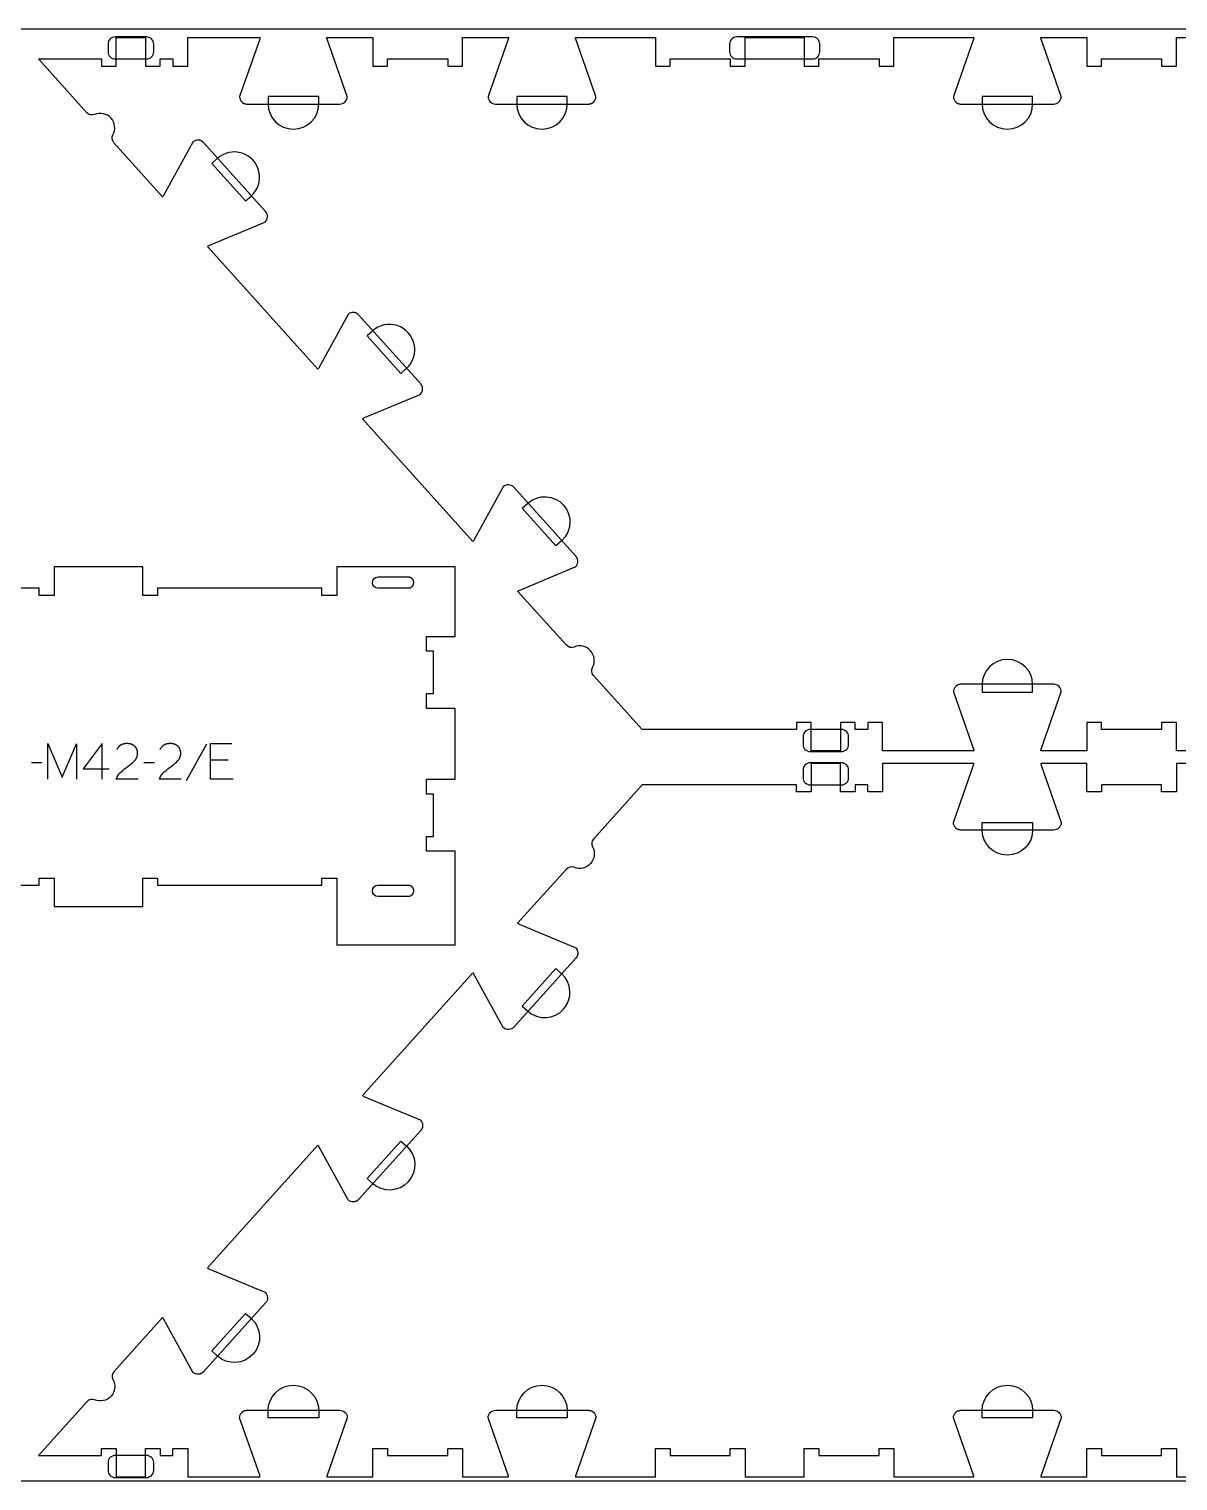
# Model space of a CAD drawing. Extents: x -17068 to -13885, y -27186 to -19593.
# Drawn here: x -15816 to -14850, y -22837 to -21617 of the extents above; entities that cross this region are included whole.
import ezdxf

# ---------------------------------------------------------------- set-up
doc = ezdxf.new("R2010")
doc.units = 0
for name, color, linetype in [('0_SHEET_SPRUCEPLY_2440X122', 1, 'CONTINUOUS'), ('1_ANYTOOL_1MMDEEP_LABELS_S', 2, 'CONTINUOUS'), ('3_ANYTOOL_CUTTHROUGH_INSID', 4, 'CONTINUOUS'), ('4_ANYTOOL_CUTTHROUGH_OUTSI', 5, 'CONTINUOUS'), ('5_ANYTOOL_HALF_MILL_9MM_IN', 3, 'CONTINUOUS')]:
    doc.layers.add(name, color=color, linetype=linetype)

msp = doc.modelspace()

# ---------------------------------------------------------------- linework, layer by layer
at = {"layer": '0_SHEET_SPRUCEPLY_2440X122'}
msp.add_lwpolyline([(-16696.5, -21616.7), (-16696.5, -22836.7), (-14256.5, -22836.7), (-14256.5, -21616.7)], close=True, dxfattribs=at)
at = {"layer": '1_ANYTOOL_1MMDEEP_LABELS_S'}
for points in [[(-15800.1, -22247.1), (-15800.1, -22217.1), (-15788.1, -22245.4), (-15776.1, -22217.2), (-15776.1, -22247.1)], [(-15754.5, -22247.1), (-15754.5, -22217), (-15770.5, -22238.4)], [(-15724.3, -22247), (-15742.6, -22247), (-15742.5, -22246.5), (-15742.4, -22246.3), (-15742.3, -22246.1), (-15742.2, -22245.9), (-15742.1, -22245.6), (-15742, -22245.4), (-15741.9, -22245.2), (-15741.8, -22245), (-15741.7, -22244.8), (-15741.6, -22244.6), (-15741.5, -22244.4), (-15741.4, -22244.2), (-15741.3, -22244), (-15741.2, -22243.8), (-15741, -22243.6), (-15740.9, -22243.4), (-15740.8, -22243.2), (-15740.6, -22243), (-15740.5, -22242.9), (-15740.4, -22242.7), (-15740.2, -22242.5), (-15740.1, -22242.3), (-15739.9, -22242.1), (-15739.8, -22242), (-15739.6, -22241.8), (-15739.4, -22241.6), (-15739.3, -22241.5), (-15739.1, -22241.3), (-15738.9, -22241.2), (-15738.6, -22240.8), (-15737.1, -22239.6), (-15735.6, -22238.4), (-15734.1, -22237.3), (-15732.6, -22236.1), (-15731.8, -22235.6), (-15731.1, -22235), (-15730.4, -22234.4), (-15729.7, -22233.9), (-15729, -22233.3), (-15728.4, -22232.7), (-15727.7, -22232), (-15727.1, -22231.4), (-15727, -22231.3), (-15726.9, -22231.1), (-15726.7, -22231), (-15726.6, -22230.8), (-15726.5, -22230.6), (-15726.3, -22230.5), (-15726.2, -22230.3), (-15726.1, -22230.1), (-15726, -22229.9), (-15725.9, -22229.8), (-15725.8, -22229.6), (-15725.7, -22229.4), (-15725.6, -22229.2), (-15725.5, -22229), (-15725.5, -22228.8), (-15725.4, -22228.7), (-15725.3, -22228.5), (-15725.2, -22228.3), (-15725.2, -22228.1), (-15725.1, -22227.9), (-15725.1, -22227.7), (-15725, -22227.5), (-15725, -22227.3), (-15724.9, -22227.1), (-15724.9, -22226.8), (-15724.9, -22226.6), (-15724.8, -22226.4), (-15724.8, -22226.2), (-15724.8, -22226), (-15724.8, -22225.8), (-15724.8, -22225.5), (-15724.8, -22225.3), (-15724.8, -22225.1), (-15724.8, -22224.8), (-15724.8, -22224.6), (-15724.8, -22224.3), (-15724.8, -22224.1), (-15724.9, -22223.9), (-15724.9, -22223.6), (-15724.9, -22223.4), (-15725, -22223.2), (-15725, -22223), (-15725.1, -22222.8), (-15725.1, -22222.6), (-15725.2, -22222.3), (-15725.3, -22222.1), (-15725.3, -22221.9), (-15725.4, -22221.8), (-15725.5, -22221.6), (-15725.6, -22221.4), (-15725.7, -22221.2), (-15725.8, -22221), (-15725.9, -22220.8), (-15726, -22220.7), (-15726.1, -22220.5), (-15726.2, -22220.3), (-15726.3, -22220.2), (-15726.5, -22220), (-15726.6, -22219.9), (-15726.7, -22219.7), (-15726.9, -22219.6), (-15727, -22219.4), (-15727.2, -22219.3), (-15727.3, -22219.2), (-15727.5, -22219), (-15727.6, -22218.9), (-15727.8, -22218.8), (-15728, -22218.7), (-15728.1, -22218.6), (-15728.3, -22218.5), (-15728.5, -22218.4), (-15728.7, -22218.3), (-15728.8, -22218.2), (-15729, -22218.1), (-15729.2, -22218), (-15729.4, -22217.9), (-15729.6, -22217.8), (-15729.8, -22217.7), (-15730, -22217.7), (-15730.2, -22217.6), (-15730.4, -22217.5), (-15730.6, -22217.5), (-15730.8, -22217.4), (-15731, -22217.4), (-15731.2, -22217.3), (-15731.4, -22217.3), (-15731.6, -22217.2), (-15731.9, -22217.2), (-15732.1, -22217.2), (-15732.3, -22217.1), (-15732.5, -22217.1), (-15732.8, -22217.1), (-15733, -22217.1), (-15733.2, -22217.1), (-15733.7, -22217.1), (-15734.1, -22217.1), (-15734.4, -22217.1), (-15734.8, -22217.1), (-15735.1, -22217.2), (-15735.5, -22217.2), (-15735.8, -22217.3), (-15736.1, -22217.3), (-15736.4, -22217.4), (-15736.8, -22217.5), (-15736.9, -22217.5), (-15737.1, -22217.6), (-15737.2, -22217.6), (-15737.4, -22217.7), (-15737.5, -22217.7), (-15737.7, -22217.8), (-15737.8, -22217.9), (-15738, -22217.9), (-15738.1, -22218), (-15738.2, -22218), (-15738.4, -22218.1), (-15738.5, -22218.2), (-15738.6, -22218.3), (-15738.8, -22218.3), (-15738.9, -22218.4), (-15739, -22218.5), (-15739.2, -22218.6), (-15739.3, -22218.7), (-15739.4, -22218.8), (-15739.5, -22218.9), (-15739.7, -22219), (-15739.8, -22219.1), (-15739.9, -22219.2), (-15740, -22219.3), (-15740.1, -22219.4), (-15740.3, -22219.5), (-15740.4, -22219.6), (-15740.5, -22219.7), (-15740.6, -22219.8), (-15740.7, -22219.9), (-15740.8, -22220.1), (-15740.9, -22220.2), (-15741.1, -22220.4), (-15741.3, -22220.7), (-15741.5, -22221), (-15741.7, -22221.3), (-15741.9, -22221.6), (-15742, -22221.9), (-15742.2, -22222.2)], [(-15688, -22247), (-15706.3, -22247), (-15706.2, -22246.5), (-15706.1, -22246.3), (-15706, -22246.1), (-15705.9, -22245.9), (-15705.8, -22245.6), (-15705.7, -22245.4), (-15705.6, -22245.2), (-15705.5, -22245), (-15705.4, -22244.8), (-15705.3, -22244.6), (-15705.2, -22244.4), (-15705.1, -22244.2), (-15705, -22244), (-15704.9, -22243.8), (-15704.7, -22243.6), (-15704.6, -22243.4), (-15704.5, -22243.2), (-15704.3, -22243), (-15704.2, -22242.9), (-15704.1, -22242.7), (-15703.9, -22242.5), (-15703.8, -22242.3), (-15703.6, -22242.1), (-15703.5, -22242), (-15703.3, -22241.8), (-15703.1, -22241.6), (-15703, -22241.5), (-15702.8, -22241.3), (-15702.6, -22241.2), (-15702.3, -22240.8), (-15700.8, -22239.6), (-15699.3, -22238.4), (-15697.8, -22237.3), (-15696.3, -22236.1), (-15695.5, -22235.6), (-15694.8, -22235), (-15694.1, -22234.4), (-15693.4, -22233.9), (-15692.7, -22233.3), (-15692.1, -22232.7), (-15691.4, -22232), (-15690.8, -22231.4), (-15690.7, -22231.3), (-15690.6, -22231.1), (-15690.4, -22231), (-15690.3, -22230.8), (-15690.2, -22230.6), (-15690, -22230.5), (-15689.9, -22230.3), (-15689.8, -22230.1), (-15689.7, -22229.9), (-15689.6, -22229.8), (-15689.5, -22229.6), (-15689.4, -22229.4), (-15689.3, -22229.2), (-15689.2, -22229), (-15689.2, -22228.8), (-15689.1, -22228.7), (-15689, -22228.5), (-15688.9, -22228.3), (-15688.9, -22228.1), (-15688.8, -22227.9), (-15688.8, -22227.7), (-15688.7, -22227.5), (-15688.7, -22227.3), (-15688.6, -22227.1), (-15688.6, -22226.8), (-15688.6, -22226.6), (-15688.5, -22226.4), (-15688.5, -22226.2), (-15688.5, -22226), (-15688.5, -22225.8), (-15688.5, -22225.5), (-15688.5, -22225.3), (-15688.5, -22225.1), (-15688.5, -22224.8), (-15688.5, -22224.6), (-15688.5, -22224.3), (-15688.5, -22224.1), (-15688.6, -22223.9), (-15688.6, -22223.6), (-15688.6, -22223.4), (-15688.7, -22223.2), (-15688.7, -22223), (-15688.8, -22222.8), (-15688.8, -22222.6), (-15688.9, -22222.3), (-15689, -22222.1), (-15689, -22221.9), (-15689.1, -22221.8), (-15689.2, -22221.6), (-15689.3, -22221.4), (-15689.4, -22221.2), (-15689.5, -22221), (-15689.6, -22220.8), (-15689.7, -22220.7), (-15689.8, -22220.5), (-15689.9, -22220.3), (-15690, -22220.2), (-15690.2, -22220), (-15690.3, -22219.9), (-15690.4, -22219.7), (-15690.6, -22219.6), (-15690.7, -22219.4), (-15690.9, -22219.3), (-15691, -22219.2), (-15691.2, -22219), (-15691.3, -22218.9), (-15691.5, -22218.8), (-15691.7, -22218.7), (-15691.8, -22218.6), (-15692, -22218.5), (-15692.2, -22218.4), (-15692.4, -22218.3), (-15692.5, -22218.2), (-15692.7, -22218.1), (-15692.9, -22218), (-15693.1, -22217.9), (-15693.3, -22217.8), (-15693.5, -22217.7), (-15693.7, -22217.7), (-15693.9, -22217.6), (-15694.1, -22217.5), (-15694.3, -22217.5), (-15694.5, -22217.4), (-15694.7, -22217.4), (-15694.9, -22217.3), (-15695.1, -22217.3), (-15695.3, -22217.2), (-15695.6, -22217.2), (-15695.8, -22217.2), (-15696, -22217.1), (-15696.2, -22217.1), (-15696.5, -22217.1), (-15696.7, -22217.1), (-15696.9, -22217.1), (-15697.4, -22217.1), (-15697.8, -22217.1), (-15698.1, -22217.1), (-15698.5, -22217.1), (-15698.8, -22217.2), (-15699.2, -22217.2), (-15699.5, -22217.3), (-15699.8, -22217.3), (-15700.1, -22217.4), (-15700.5, -22217.5), (-15700.6, -22217.5), (-15700.8, -22217.6), (-15700.9, -22217.6), (-15701.1, -22217.7), (-15701.2, -22217.7), (-15701.4, -22217.8), (-15701.5, -22217.9), (-15701.7, -22217.9), (-15701.8, -22218), (-15701.9, -22218), (-15702.1, -22218.1), (-15702.2, -22218.2), (-15702.3, -22218.3), (-15702.5, -22218.3), (-15702.6, -22218.4), (-15702.7, -22218.5), (-15702.9, -22218.6), (-15703, -22218.7), (-15703.1, -22218.8), (-15703.2, -22218.9), (-15703.4, -22219), (-15703.5, -22219.1), (-15703.6, -22219.2), (-15703.7, -22219.3), (-15703.8, -22219.4), (-15704, -22219.5), (-15704.1, -22219.6), (-15704.2, -22219.7), (-15704.3, -22219.8), (-15704.4, -22219.9), (-15704.5, -22220.1), (-15704.6, -22220.2), (-15704.8, -22220.4), (-15705, -22220.7), (-15705.2, -22221), (-15705.4, -22221.3), (-15705.6, -22221.6), (-15705.7, -22221.9), (-15705.9, -22222.2)], [(-15666.8, -22217.5), (-15684, -22248.3)], [(-15644.4, -22247.1), (-15663.4, -22247.1), (-15663.4, -22217.1), (-15645.5, -22217.1)], [(-15805.2, -22233.2), (-15814, -22233.3)], [(-15770.5, -22238.4), (-15748.7, -22238.4)], [(-15710.6, -22233.2), (-15719.4, -22233.3)], [(-15648.7, -22231), (-15663.4, -22231)]]:
    msp.add_lwpolyline(points, dxfattribs=at)
at = {"layer": '3_ANYTOOL_CUTTHROUGH_INSID', "color": 4}
for points in [[(-15522.6, -22077.1), (-15496.9, -22077.1), (-15496.8, -22077.1), (-15496.7, -22077.1), (-15496.6, -22077.1), (-15496.5, -22077.1), (-15496.4, -22077.1), (-15496.3, -22077.1), (-15496.2, -22077.2), (-15496.1, -22077.2), (-15496, -22077.2), (-15495.9, -22077.2), (-15495.8, -22077.3), (-15495.7, -22077.3), (-15495.6, -22077.3), (-15495.5, -22077.4), (-15495.4, -22077.4), (-15495.3, -22077.4), (-15495.3, -22077.5), (-15495.2, -22077.5), (-15495.1, -22077.6), (-15495, -22077.7), (-15494.9, -22077.7), (-15494.8, -22077.8), (-15494.7, -22077.8), (-15494.6, -22077.9), (-15494.5, -22078), (-15494.5, -22078), (-15494.4, -22078.1), (-15494.3, -22078.2), (-15494.2, -22078.3), (-15494.1, -22078.4), (-15494.1, -22078.4), (-15494, -22078.5), (-15493.9, -22078.6), (-15493.9, -22078.7), (-15493.8, -22078.8), (-15493.7, -22078.9), (-15493.7, -22079), (-15493.6, -22079.1), (-15493.6, -22079.2), (-15493.5, -22079.3), (-15493.4, -22079.4), (-15493.4, -22079.5), (-15493.4, -22079.6), (-15493.3, -22079.7), (-15493.3, -22079.8), (-15493.2, -22079.9), (-15493.2, -22080), (-15493.1, -22080.1), (-15493.1, -22080.2), (-15493.1, -22080.3), (-15493.1, -22080.4), (-15493, -22080.6), (-15493, -22080.7), (-15493, -22080.8), (-15493, -22080.9), (-15493, -22081), (-15492.9, -22081.1), (-15492.9, -22081.2), (-15492.9, -22081.3), (-15492.9, -22081.4), (-15492.9, -22081.5), (-15492.9, -22081.6), (-15492.9, -22081.7), (-15492.9, -22081.8), (-15492.9, -22081.9), (-15492.9, -22082.1), (-15492.9, -22082.2), (-15492.9, -22082.3), (-15492.9, -22082.4), (-15492.9, -22082.5), (-15492.9, -22082.6), (-15493, -22082.7), (-15493, -22082.8), (-15493, -22082.9), (-15493, -22083), (-15493, -22083.1), (-15493.1, -22083.2), (-15493.1, -22083.3), (-15493.1, -22083.5), (-15493.1, -22083.6), (-15493.2, -22083.7), (-15493.2, -22083.8), (-15493.3, -22083.9), (-15493.3, -22084), (-15493.4, -22084.1), (-15493.4, -22084.2), (-15493.4, -22084.3), (-15493.5, -22084.4), (-15493.6, -22084.5), (-15493.6, -22084.6), (-15493.7, -22084.7), (-15493.7, -22084.8), (-15493.8, -22084.9), (-15493.9, -22085), (-15493.9, -22085.1), (-15494, -22085.2), (-15494.1, -22085.2), (-15494.1, -22085.3), (-15494.2, -22085.4), (-15494.3, -22085.5), (-15494.4, -22085.6), (-15494.5, -22085.6), (-15494.5, -22085.7), (-15494.6, -22085.8), (-15494.7, -22085.8), (-15494.8, -22085.9), (-15494.9, -22086), (-15495, -22086), (-15495.1, -22086.1), (-15495.2, -22086.1), (-15495.3, -22086.2), (-15495.3, -22086.2), (-15495.4, -22086.3), (-15495.5, -22086.3), (-15495.6, -22086.4), (-15495.7, -22086.4), (-15495.8, -22086.4), (-15495.9, -22086.5), (-15496, -22086.5), (-15496.1, -22086.5), (-15496.2, -22086.5), (-15496.3, -22086.5), (-15496.4, -22086.6), (-15496.5, -22086.6), (-15496.6, -22086.6), (-15496.7, -22086.6), (-15496.8, -22086.6), (-15496.9, -22086.6), (-15522.6, -22086.6, -1)], [(-15522.6, -22345.6, -1), (-15522.6, -22336.1), (-15496.9, -22336.1), (-15496.8, -22336.1), (-15496.7, -22336.1), (-15496.6, -22336.1), (-15496.5, -22336.1), (-15496.4, -22336.1), (-15496.3, -22336.1), (-15496.2, -22336.2), (-15496.1, -22336.2), (-15496, -22336.2), (-15495.9, -22336.2), (-15495.8, -22336.3), (-15495.7, -22336.3), (-15495.6, -22336.3), (-15495.5, -22336.4), (-15495.4, -22336.4), (-15495.3, -22336.4), (-15495.3, -22336.5), (-15495.2, -22336.5), (-15495.1, -22336.6), (-15495, -22336.7), (-15494.9, -22336.7), (-15494.8, -22336.8), (-15494.7, -22336.8), (-15494.6, -22336.9), (-15494.5, -22337), (-15494.5, -22337), (-15494.4, -22337.1), (-15494.3, -22337.2), (-15494.2, -22337.3), (-15494.1, -22337.4), (-15494.1, -22337.4), (-15494, -22337.5), (-15493.9, -22337.6), (-15493.9, -22337.7), (-15493.8, -22337.8), (-15493.7, -22337.9), (-15493.7, -22338), (-15493.6, -22338.1), (-15493.6, -22338.2), (-15493.5, -22338.3), (-15493.4, -22338.4), (-15493.4, -22338.5), (-15493.4, -22338.6), (-15493.3, -22338.7), (-15493.3, -22338.8), (-15493.2, -22338.9), (-15493.2, -22339), (-15493.1, -22339.1), (-15493.1, -22339.2), (-15493.1, -22339.3), (-15493.1, -22339.4), (-15493, -22339.6), (-15493, -22339.7), (-15493, -22339.8), (-15493, -22339.9), (-15493, -22340), (-15492.9, -22340.1), (-15492.9, -22340.2), (-15492.9, -22340.3), (-15492.9, -22340.4), (-15492.9, -22340.5), (-15492.9, -22340.6), (-15492.9, -22340.7), (-15492.9, -22340.8), (-15492.9, -22340.9), (-15492.9, -22341.1), (-15492.9, -22341.2), (-15492.9, -22341.3), (-15492.9, -22341.4), (-15492.9, -22341.5), (-15492.9, -22341.6), (-15493, -22341.7), (-15493, -22341.8), (-15493, -22341.9), (-15493, -22342), (-15493, -22342.1), (-15493.1, -22342.2), (-15493.1, -22342.3), (-15493.1, -22342.5), (-15493.1, -22342.6), (-15493.2, -22342.7), (-15493.2, -22342.8), (-15493.3, -22342.9), (-15493.3, -22343), (-15493.4, -22343.1), (-15493.4, -22343.2), (-15493.4, -22343.3), (-15493.5, -22343.4), (-15493.6, -22343.5), (-15493.6, -22343.6), (-15493.7, -22343.7), (-15493.7, -22343.8), (-15493.8, -22343.9), (-15493.9, -22344), (-15493.9, -22344.1), (-15494, -22344.2), (-15494.1, -22344.2), (-15494.1, -22344.3), (-15494.2, -22344.4), (-15494.3, -22344.5), (-15494.4, -22344.6), (-15494.5, -22344.6), (-15494.5, -22344.7), (-15494.6, -22344.8), (-15494.7, -22344.8), (-15494.8, -22344.9), (-15494.9, -22345), (-15495, -22345), (-15495.1, -22345.1), (-15495.2, -22345.1), (-15495.3, -22345.2), (-15495.3, -22345.2), (-15495.4, -22345.3), (-15495.5, -22345.3), (-15495.6, -22345.4), (-15495.7, -22345.4), (-15495.8, -22345.4), (-15495.9, -22345.5), (-15496, -22345.5), (-15496.1, -22345.5), (-15496.2, -22345.5), (-15496.3, -22345.5), (-15496.4, -22345.6), (-15496.5, -22345.6), (-15496.6, -22345.6), (-15496.7, -22345.6), (-15496.8, -22345.6), (-15496.9, -22345.6)]]:
    msp.add_lwpolyline(points, format="xyb", close=True, dxfattribs=at)
at = {"layer": '4_ANYTOOL_CUTTHROUGH_OUTSI', "color": 5}
for points in [[(-14813, -22223.3), (-14851.6, -22223.3), (-14851.6, -22199.3), (-14864.1, -22199.3), (-14864.1, -22205.3), (-14914.6, -22205.3), (-14914.6, -22199.3), (-14927.1, -22199.3), (-14927.1, -22199.6), (-14927.1, -22223.3), (-14965.7, -22223.3), (-14965.7, -22223.3, -0.061485), (-14965.4, -22221.9), (-14948.5, -22173.6), (-14948.5, -22173.6), (-14948.5, -22173.6), (-14948.5, -22173.6, 0.414214), (-14954.8, -22167.3), (-15032.8, -22167.3), (-15032.9, -22167.3), (-15033.1, -22167.3), (-15033.2, -22167.3), (-15033.4, -22167.3), (-15033.5, -22167.4), (-15033.7, -22167.4), (-15033.8, -22167.4), (-15034, -22167.4), (-15034.1, -22167.5), (-15034.3, -22167.5), (-15034.4, -22167.5), (-15034.6, -22167.6), (-15034.7, -22167.6), (-15034.9, -22167.7), (-15035, -22167.7), (-15035.1, -22167.8), (-15035.3, -22167.8), (-15035.4, -22167.9), (-15035.6, -22168), (-15035.7, -22168), (-15035.8, -22168.1), (-15036, -22168.2), (-15036.1, -22168.3), (-15036.2, -22168.4), (-15036.4, -22168.5), (-15036.5, -22168.5), (-15036.6, -22168.6), (-15036.7, -22168.7), (-15036.8, -22168.8), (-15037, -22168.9), (-15037.1, -22169), (-15037.2, -22169.1, 0.198912), (-15039, -22173.6), (-15039, -22173.6), (-15039, -22173.6), (-15022.1, -22221.9), (-15022.1, -22221.9, -0.061485), (-15021.9, -22223.3), (-15039.3, -22223.3), (-15098.6, -22223.3), (-15098.6, -22199.3), (-15111.1, -22199.3), (-15111.1, -22205.3), (-15121.6, -22205.3), (-15121.6, -22199.3), (-15134.1, -22199.3), (-15134.1, -22199.6), (-15134.1, -22223.3), (-15158.6, -22223.3), (-15158.6, -22199.3), (-15171.1, -22199.3), (-15171.1, -22205.3), (-15300.6, -22205.3), (-15341.6, -22159.8), (-15341.6, -22159.8, -0.317837), (-15342.4, -22153.2, 0.707107), (-15357.9, -22136, -0.317837), (-15364.3, -22134.5), (-15405.3, -22089.1, -0.061485), (-15404.1, -22088.4), (-15356.9, -22068.6), (-15356.8, -22068.6), (-15356.8, -22068.6), (-15356.8, -22068.6, 0.198912), (-15354.7, -22064.3), (-15354.7, -22064.1), (-15354.7, -22064), (-15354.7, -22063.8), (-15354.7, -22063.6), (-15354.8, -22063.5), (-15354.8, -22063.3), (-15354.8, -22063.2), (-15354.8, -22063), (-15354.8, -22062.9), (-15354.9, -22062.7), (-15354.9, -22062.6), (-15354.9, -22062.4), (-15355, -22062.3), (-15355, -22062.1), (-15355, -22062), (-15355.1, -22061.8), (-15355.2, -22061.7), (-15355.2, -22061.5), (-15355.3, -22061.4), (-15355.3, -22061.3), (-15355.4, -22061.1), (-15355.5, -22061), (-15355.5, -22060.9), (-15355.6, -22060.7), (-15355.7, -22060.6), (-15355.8, -22060.5), (-15355.9, -22060.3), (-15356, -22060.2), (-15356.1, -22060.1), (-15356.1, -22060), (-15356.2, -22059.9), (-15356.3, -22059.7), (-15408.5, -22001.8, 0.414214), (-15417.4, -22001.3), (-15417.4, -22001.3), (-15417.4, -22001.4), (-15442, -22046.2), (-15442, -22046.2, -0.061485), (-15442.9, -22047.3), (-15535.7, -21944.3, -0.061485), (-15534.5, -21943.5), (-15487.3, -21923.8), (-15487.3, -21923.8), (-15487.2, -21923.7), (-15487.2, -21923.7, 0.198912), (-15485.2, -21919.4), (-15485.2, -21919.3), (-15485.2, -21919.1), (-15485.2, -21919), (-15485.2, -21918.8), (-15485.2, -21918.7), (-15485.2, -21918.5), (-15485.2, -21918.4), (-15485.2, -21918.2), (-15485.2, -21918), (-15485.3, -21917.9), (-15485.3, -21917.7), (-15485.3, -21917.6), (-15485.4, -21917.4), (-15485.4, -21917.3), (-15485.5, -21917.1), (-15485.5, -21917), (-15485.6, -21916.9), (-15485.6, -21916.7), (-15485.7, -21916.6), (-15485.7, -21916.4), (-15485.8, -21916.3), (-15485.9, -21916.1), (-15486, -21916), (-15486, -21915.9), (-15486.1, -21915.7), (-15486.2, -21915.6), (-15486.3, -21915.5), (-15486.4, -21915.4), (-15486.5, -21915.2), (-15486.6, -21915.1), (-15486.7, -21915), (-15486.8, -21914.9), (-15539, -21856.9), (-15539.1, -21856.8), (-15539.2, -21856.7), (-15539.3, -21856.6), (-15539.4, -21856.5), (-15539.5, -21856.4), (-15539.6, -21856.3), (-15539.7, -21856.2), (-15539.8, -21856.1), (-15540, -21856), (-15540.1, -21855.9), (-15540.2, -21855.9), (-15540.4, -21855.8), (-15540.5, -21855.7), (-15540.6, -21855.6), (-15540.8, -21855.5), (-15540.9, -21855.5), (-15541, -21855.4), (-15541.2, -21855.4), (-15541.3, -21855.3), (-15541.5, -21855.2), (-15541.6, -21855.2), (-15541.8, -21855.1), (-15541.9, -21855.1), (-15542.1, -21855.1), (-15542.2, -21855), (-15542.4, -21855), (-15542.5, -21855), (-15542.7, -21854.9), (-15542.8, -21854.9), (-15543, -21854.9), (-15543.1, -21854.9), (-15543.3, -21854.9, 0.198912), (-15547.8, -21856.5), (-15547.8, -21856.5), (-15547.8, -21856.5), (-15572.4, -21901.4), (-15572.4, -21901.4, -0.061485), (-15573.3, -21902.5), (-15666.1, -21799.4, -0.061485), (-15664.9, -21798.7), (-15617.7, -21778.9), (-15617.7, -21778.9), (-15617.6, -21778.9), (-15617.6, -21778.9, 0.414214), (-15617.2, -21770.1), (-15669.4, -21712.1), (-15669.5, -21712), (-15669.6, -21711.9), (-15669.7, -21711.8), (-15669.8, -21711.7), (-15669.9, -21711.6), (-15670, -21711.5), (-15670.1, -21711.4), (-15670.3, -21711.3), (-15670.4, -21711.2), (-15670.5, -21711.1), (-15670.6, -21711), (-15670.8, -21710.9), (-15670.9, -21710.9), (-15671, -21710.8), (-15671.2, -21710.7), (-15671.3, -21710.6), (-15671.5, -21710.6), (-15671.6, -21710.5), (-15671.7, -21710.5), (-15671.9, -21710.4), (-15672, -21710.3), (-15672.2, -21710.3), (-15672.3, -21710.3), (-15672.5, -21710.2), (-15672.6, -21710.2), (-15672.8, -21710.2), (-15672.9, -21710.1), (-15673.1, -21710.1), (-15673.2, -21710.1), (-15673.4, -21710.1), (-15673.5, -21710), (-15673.7, -21710, 0.198912), (-15678.2, -21711.6), (-15678.2, -21711.7), (-15678.2, -21711.7), (-15702.8, -21756.6), (-15702.8, -21756.6, -0.061485), (-15703.7, -21757.7), (-15744.6, -21712.2, -0.317837), (-15745.4, -21705.6, 0.707107), (-15760.8, -21688.5, -0.317837), (-15767.3, -21687), (-15808, -21641.8), (-15755.1, -21641.8), (-15755.1, -21647.8), (-15742.6, -21647.8), (-15742.6, -21623.8), (-15718.1, -21623.8), (-15718.1, -21647.8), (-15705.6, -21647.8), (-15705.6, -21641.8), (-15695.1, -21641.8), (-15695.1, -21647.8), (-15682.6, -21647.8), (-15682.6, -21623.8), (-15621.9, -21623.8), (-15621.9, -21623.8, -0.061485), (-15622.1, -21625.2), (-15639, -21673.5), (-15639, -21673.5), (-15639, -21673.6), (-15639, -21673.6, 0.198912), (-15637.2, -21678), (-15637.1, -21678.1), (-15637, -21678.2), (-15636.8, -21678.3), (-15636.7, -21678.4), (-15636.6, -21678.5), (-15636.5, -21678.6), (-15636.4, -21678.7), (-15636.2, -21678.7), (-15636.1, -21678.8), (-15636, -21678.9), (-15635.8, -21679), (-15635.7, -21679.1), (-15635.6, -21679.1), (-15635.4, -21679.2), (-15635.3, -21679.3), (-15635.1, -21679.3), (-15635, -21679.4), (-15634.9, -21679.4), (-15634.7, -21679.5), (-15634.6, -21679.5), (-15634.4, -21679.6), (-15634.3, -21679.6), (-15634.1, -21679.7), (-15634, -21679.7), (-15633.8, -21679.7), (-15633.7, -21679.7), (-15633.5, -21679.8), (-15633.4, -21679.8), (-15633.2, -21679.8), (-15633.1, -21679.8), (-15632.9, -21679.8), (-15632.8, -21679.8), (-15554.8, -21679.8, 0.414214), (-15548.5, -21673.6), (-15548.5, -21673.5), (-15548.5, -21673.5), (-15565.4, -21625.2), (-15565.4, -21625.2, -0.061485), (-15565.7, -21623.8), (-15527.1, -21623.8), (-15527.1, -21647.8), (-15514.6, -21647.8), (-15514.6, -21641.8), (-15464.1, -21641.8), (-15464.1, -21647.8), (-15451.6, -21647.8), (-15451.6, -21623.8), (-15413, -21623.8), (-15413, -21623.8, -0.061485), (-15413.2, -21625.2), (-15430.1, -21673.5), (-15430.1, -21673.5), (-15430.1, -21673.6), (-15430.1, -21673.6, 0.414214), (-15423.9, -21679.8), (-15345.9, -21679.8), (-15345.7, -21679.8), (-15345.6, -21679.8), (-15345.4, -21679.8), (-15345.2, -21679.8), (-15345.1, -21679.8), (-15344.9, -21679.7), (-15344.8, -21679.7), (-15344.6, -21679.7), (-15344.5, -21679.7), (-15344.3, -21679.6), (-15344.2, -21679.6), (-15344, -21679.5), (-15343.9, -21679.5), (-15343.7, -21679.4), (-15343.6, -21679.4), (-15343.5, -21679.3), (-15343.3, -21679.3), (-15343.2, -21679.2), (-15343, -21679.1), (-15342.9, -21679.1), (-15342.8, -21679), (-15342.6, -21678.9), (-15342.5, -21678.8), (-15342.4, -21678.7), (-15342.2, -21678.7), (-15342.1, -21678.6), (-15342, -21678.5), (-15341.9, -21678.4), (-15341.8, -21678.3), (-15341.6, -21678.2), (-15341.5, -21678.1), (-15341.4, -21678, 0.198912), (-15339.6, -21673.6), (-15339.6, -21673.5), (-15339.6, -21673.5), (-15356.5, -21625.2), (-15356.5, -21625.2, -0.061485), (-15356.7, -21623.8), (-15289.6, -21623.8), (-15289.6, -21647.8), (-15277.1, -21647.8), (-15277.1, -21641.8), (-15226.6, -21641.8), (-15226.6, -21647.8), (-15214.1, -21647.8), (-15214.1, -21623.8), (-15164.6, -21623.8), (-15164.6, -21647.8), (-15152.1, -21647.8), (-15152.1, -21641.8), (-15101.6, -21641.8), (-15101.6, -21647.8), (-15089.1, -21647.8), (-15089.1, -21623.8), (-15039.3, -21623.8), (-15021.9, -21623.8), (-15021.9, -21623.8, -0.061485), (-15022.1, -21625.2), (-15039, -21673.5), (-15039, -21673.5), (-15039, -21673.6), (-15039, -21673.6, 0.198912), (-15037.2, -21678), (-15037.1, -21678.1), (-15037, -21678.2), (-15036.8, -21678.3), (-15036.7, -21678.4), (-15036.6, -21678.5), (-15036.5, -21678.6), (-15036.4, -21678.7), (-15036.2, -21678.7), (-15036.1, -21678.8), (-15036, -21678.9), (-15035.8, -21679), (-15035.7, -21679.1), (-15035.6, -21679.1), (-15035.4, -21679.2), (-15035.3, -21679.3), (-15035.1, -21679.3), (-15035, -21679.4), (-15034.9, -21679.4), (-15034.7, -21679.5), (-15034.6, -21679.5), (-15034.4, -21679.6), (-15034.3, -21679.6), (-15034.1, -21679.7), (-15034, -21679.7), (-15033.8, -21679.7), (-15033.7, -21679.7), (-15033.5, -21679.8), (-15033.4, -21679.8), (-15033.2, -21679.8), (-15033.1, -21679.8), (-15032.9, -21679.8), (-15032.8, -21679.8), (-14954.8, -21679.8, 0.414214), (-14948.5, -21673.6), (-14948.5, -21673.5), (-14948.5, -21673.5), (-14965.4, -21625.2), (-14965.4, -21625.2, -0.061485), (-14965.7, -21623.8), (-14927.1, -21623.8), (-14927.1, -21647.8), (-14914.6, -21647.8), (-14914.6, -21641.8), (-14864.1, -21641.8), (-14864.1, -21647.8), (-14851.6, -21647.8), (-14851.6, -21623.8), (-14813, -21623.8)], [(-14813, -22233.8), (-14851.6, -22233.8), (-14851.6, -22257.6), (-14851.6, -22257.8), (-14864.1, -22257.8), (-14864.1, -22251.8), (-14914.6, -22251.8), (-14914.6, -22257.8), (-14927.1, -22257.8), (-14927.1, -22233.8), (-14965.7, -22233.8), (-14965.7, -22233.8, 0.061485), (-14965.4, -22235.2), (-14948.5, -22283.5), (-14948.5, -22283.5), (-14948.5, -22283.6), (-14948.5, -22283.6, -0.414214), (-14954.8, -22289.8), (-15032.8, -22289.8), (-15032.9, -22289.8), (-15033.1, -22289.8), (-15033.2, -22289.8), (-15033.4, -22289.8), (-15033.5, -22289.8), (-15033.7, -22289.7), (-15033.8, -22289.7), (-15034, -22289.7), (-15034.1, -22289.7), (-15034.3, -22289.6), (-15034.4, -22289.6), (-15034.6, -22289.5), (-15034.7, -22289.5), (-15034.9, -22289.4), (-15035, -22289.4), (-15035.1, -22289.3), (-15035.3, -22289.3), (-15035.4, -22289.2), (-15035.6, -22289.1), (-15035.7, -22289.1), (-15035.8, -22289), (-15036, -22288.9), (-15036.1, -22288.8), (-15036.2, -22288.8), (-15036.4, -22288.7), (-15036.5, -22288.6), (-15036.6, -22288.5), (-15036.7, -22288.4), (-15036.8, -22288.3), (-15037, -22288.2), (-15037.1, -22288.1), (-15037.2, -22288, -0.198912), (-15039, -22283.6), (-15039, -22283.5), (-15039, -22283.5), (-15022.1, -22235.2), (-15022.1, -22235.2, 0.061485), (-15021.9, -22233.8), (-15039.3, -22233.8), (-15098.6, -22233.8), (-15098.6, -22257.8), (-15111.1, -22257.8), (-15111.1, -22251.8), (-15121.6, -22251.8), (-15121.6, -22257.8), (-15134.1, -22257.8), (-15134.1, -22233.8), (-15158.6, -22233.8), (-15158.6, -22257.8), (-15171.1, -22257.8), (-15171.1, -22251.8), (-15171.1, -22251.8), (-15300.6, -22251.8), (-15341.6, -22297.3), (-15341.6, -22297.3, 0.317837), (-15342.4, -22303.9, -0.317837), (-15344.1, -22318, -0.317837), (-15357.9, -22321.1, 0.317837), (-15364.3, -22322.6), (-15405.3, -22368, 0.061485), (-15404.1, -22368.8), (-15356.9, -22388.5), (-15356.8, -22388.5), (-15356.8, -22388.6), (-15356.8, -22388.6, -0.198912), (-15354.7, -22392.9), (-15354.7, -22393), (-15354.7, -22393.2), (-15354.7, -22393.3), (-15354.7, -22393.5), (-15354.8, -22393.6), (-15354.8, -22393.8), (-15354.8, -22393.9), (-15354.8, -22394.1), (-15354.8, -22394.2), (-15354.9, -22394.4), (-15354.9, -22394.5), (-15354.9, -22394.7), (-15355, -22394.8), (-15355, -22395), (-15355, -22395.1), (-15355.1, -22395.3), (-15355.2, -22395.4), (-15355.2, -22395.6), (-15355.3, -22395.7), (-15355.3, -22395.9), (-15355.4, -22396), (-15355.5, -22396.1), (-15355.5, -22396.3), (-15355.6, -22396.4), (-15355.7, -22396.5), (-15355.8, -22396.7), (-15355.9, -22396.8), (-15356, -22396.9), (-15356.1, -22397), (-15356.1, -22397.1), (-15356.2, -22397.3), (-15356.3, -22397.4), (-15408.5, -22455.3, -0.414214), (-15417.4, -22455.8), (-15417.4, -22455.8), (-15417.4, -22455.7), (-15442, -22410.9), (-15442, -22410.9, 0.061485), (-15442.9, -22409.8), (-15535.7, -22512.8, 0.061485), (-15534.5, -22513.6), (-15487.3, -22533.3), (-15487.3, -22533.4), (-15487.2, -22533.4), (-15487.2, -22533.4, -0.198912), (-15485.2, -22537.7), (-15485.2, -22537.9), (-15485.2, -22538), (-15485.2, -22538.2), (-15485.2, -22538.3), (-15485.2, -22538.5), (-15485.2, -22538.6), (-15485.2, -22538.8), (-15485.2, -22538.9), (-15485.2, -22539.1), (-15485.3, -22539.2), (-15485.3, -22539.4), (-15485.3, -22539.5), (-15485.4, -22539.7), (-15485.4, -22539.8), (-15485.5, -22540), (-15485.5, -22540.1), (-15485.6, -22540.3), (-15485.6, -22540.4), (-15485.7, -22540.6), (-15485.7, -22540.7), (-15485.8, -22540.8), (-15485.9, -22541), (-15486, -22541.1), (-15486, -22541.2), (-15486.1, -22541.4), (-15486.2, -22541.5), (-15486.3, -22541.6), (-15486.4, -22541.7), (-15486.5, -22541.9), (-15486.6, -22542), (-15486.7, -22542.1), (-15486.8, -22542.2), (-15539, -22600.2), (-15539.1, -22600.3), (-15539.2, -22600.4), (-15539.3, -22600.5), (-15539.4, -22600.6), (-15539.5, -22600.7), (-15539.6, -22600.8), (-15539.7, -22600.9), (-15539.8, -22601), (-15540, -22601.1), (-15540.1, -22601.2), (-15540.2, -22601.3), (-15540.4, -22601.3), (-15540.5, -22601.4), (-15540.6, -22601.5), (-15540.8, -22601.6), (-15540.9, -22601.6), (-15541, -22601.7), (-15541.2, -22601.8), (-15541.3, -22601.8), (-15541.5, -22601.9), (-15541.6, -22601.9), (-15541.8, -22602), (-15541.9, -22602), (-15542.1, -22602.1), (-15542.2, -22602.1), (-15542.4, -22602.1), (-15542.5, -22602.2), (-15542.7, -22602.2), (-15542.8, -22602.2), (-15543, -22602.2), (-15543.1, -22602.2), (-15543.3, -22602.2, -0.198912), (-15547.8, -22600.6), (-15547.8, -22600.6), (-15547.8, -22600.6), (-15572.4, -22555.7), (-15572.4, -22555.7, 0.061485), (-15573.3, -22554.6), (-15666.1, -22657.7, 0.061485), (-15664.9, -22658.4), (-15617.7, -22678.2), (-15617.7, -22678.2), (-15617.6, -22678.2), (-15617.6, -22678.2, -0.414214), (-15617.2, -22687.1), (-15669.4, -22745), (-15669.5, -22745.1), (-15669.6, -22745.2), (-15669.7, -22745.3), (-15669.8, -22745.4), (-15669.9, -22745.5), (-15670, -22745.6), (-15670.1, -22745.7), (-15670.3, -22745.8), (-15670.4, -22745.9), (-15670.5, -22746), (-15670.6, -22746.1), (-15670.8, -22746.2), (-15670.9, -22746.3), (-15671, -22746.3), (-15671.2, -22746.4), (-15671.3, -22746.5), (-15671.5, -22746.5), (-15671.6, -22746.6), (-15671.7, -22746.7), (-15671.9, -22746.7), (-15672, -22746.8), (-15672.2, -22746.8), (-15672.3, -22746.9), (-15672.5, -22746.9), (-15672.6, -22746.9), (-15672.8, -22747), (-15672.9, -22747), (-15673.1, -22747), (-15673.2, -22747), (-15673.4, -22747.1), (-15673.5, -22747.1), (-15673.7, -22747.1, -0.198912), (-15678.2, -22745.5), (-15678.2, -22745.5), (-15678.2, -22745.4), (-15702.8, -22700.6), (-15702.8, -22700.6, 0.061485), (-15703.7, -22699.5), (-15744.6, -22744.9, 0.317837), (-15745.4, -22751.5, -0.707107), (-15760.8, -22768.6, 0.317837), (-15767.3, -22770.1), (-15808, -22815.3), (-15755.1, -22815.3), (-15755.1, -22809.3), (-15742.6, -22809.3), (-15742.6, -22809.6), (-15742.6, -22833.3), (-15718.1, -22833.3), (-15718.1, -22809.3), (-15705.8, -22809.3), (-15705.6, -22809.3), (-15705.6, -22815.3), (-15695.1, -22815.3), (-15695.1, -22809.3), (-15682.6, -22809.3), (-15682.6, -22833.3), (-15621.9, -22833.3), (-15621.9, -22833.3, 0.061485), (-15622.1, -22831.9), (-15639, -22783.6), (-15639, -22783.6), (-15639, -22783.6), (-15639, -22783.6, -0.198912), (-15637.2, -22779.1), (-15637.1, -22779), (-15637, -22778.9), (-15636.8, -22778.8), (-15636.7, -22778.7), (-15636.6, -22778.6), (-15636.5, -22778.5), (-15636.4, -22778.5), (-15636.2, -22778.4), (-15636.1, -22778.3), (-15636, -22778.2), (-15635.8, -22778.1), (-15635.7, -22778.1), (-15635.6, -22778), (-15635.4, -22777.9), (-15635.3, -22777.8), (-15635.1, -22777.8), (-15635, -22777.7), (-15634.9, -22777.7), (-15634.7, -22777.6), (-15634.6, -22777.6), (-15634.4, -22777.5), (-15634.3, -22777.5), (-15634.1, -22777.5), (-15634, -22777.4), (-15633.8, -22777.4), (-15633.7, -22777.4), (-15633.5, -22777.4), (-15633.4, -22777.3), (-15633.2, -22777.3), (-15633.1, -22777.3), (-15632.9, -22777.3), (-15632.8, -22777.3), (-15554.8, -22777.3, -0.414214), (-15548.5, -22783.6), (-15548.5, -22783.6), (-15548.5, -22783.6), (-15565.4, -22831.9), (-15565.4, -22831.9, 0.061485), (-15565.7, -22833.3), (-15527.1, -22833.3), (-15527.1, -22809.3), (-15514.6, -22809.3), (-15514.6, -22815.3), (-15464.1, -22815.3), (-15464.1, -22809.3), (-15451.6, -22809.3), (-15451.6, -22809.6), (-15451.6, -22833.3), (-15413, -22833.3), (-15413, -22833.3, 0.061485), (-15413.2, -22831.9), (-15430.1, -22783.6), (-15430.1, -22783.6), (-15430.1, -22783.6), (-15430.1, -22783.6, -0.414214), (-15423.9, -22777.3), (-15345.9, -22777.3), (-15345.7, -22777.3), (-15345.6, -22777.3), (-15345.4, -22777.3), (-15345.2, -22777.3), (-15345.1, -22777.4), (-15344.9, -22777.4), (-15344.8, -22777.4), (-15344.6, -22777.4), (-15344.5, -22777.5), (-15344.3, -22777.5), (-15344.2, -22777.5), (-15344, -22777.6), (-15343.9, -22777.6), (-15343.7, -22777.7), (-15343.6, -22777.7), (-15343.5, -22777.8), (-15343.3, -22777.8), (-15343.2, -22777.9), (-15343, -22778), (-15342.9, -22778.1), (-15342.8, -22778.1), (-15342.6, -22778.2), (-15342.5, -22778.3), (-15342.4, -22778.4), (-15342.2, -22778.5), (-15342.1, -22778.5), (-15342, -22778.6), (-15341.9, -22778.7), (-15341.8, -22778.8), (-15341.6, -22778.9), (-15341.5, -22779), (-15341.4, -22779.1, -0.198912), (-15339.6, -22783.6), (-15339.6, -22783.6), (-15339.6, -22783.6), (-15356.5, -22831.9), (-15356.5, -22831.9, 0.061485), (-15356.7, -22833.3), (-15289.6, -22833.3), (-15289.6, -22809.3), (-15277.1, -22809.3), (-15277.1, -22815.3), (-15226.6, -22815.3), (-15226.6, -22809.3), (-15214.1, -22809.3), (-15214.1, -22833.3), (-15164.6, -22833.3), (-15164.6, -22809.3), (-15152.1, -22809.3), (-15152.1, -22815.3), (-15101.6, -22815.3), (-15101.6, -22809.3), (-15089.1, -22809.3), (-15089.1, -22833.3), (-15039.3, -22833.3), (-15021.9, -22833.3), (-15021.9, -22833.3, 0.061485), (-15022.1, -22831.9), (-15039, -22783.6), (-15039, -22783.6), (-15039, -22783.6), (-15039, -22783.6, -0.198912), (-15037.2, -22779.1), (-15037.1, -22779), (-15037, -22778.9), (-15036.8, -22778.8), (-15036.7, -22778.7), (-15036.6, -22778.6), (-15036.5, -22778.5), (-15036.4, -22778.5), (-15036.2, -22778.4), (-15036.1, -22778.3), (-15036, -22778.2), (-15035.8, -22778.1), (-15035.7, -22778.1), (-15035.6, -22778), (-15035.4, -22777.9), (-15035.3, -22777.8), (-15035.1, -22777.8), (-15035, -22777.7), (-15034.9, -22777.7), (-15034.7, -22777.6), (-15034.6, -22777.6), (-15034.4, -22777.5), (-15034.3, -22777.5), (-15034.1, -22777.5), (-15034, -22777.4), (-15033.8, -22777.4), (-15033.7, -22777.4), (-15033.5, -22777.4), (-15033.4, -22777.3), (-15033.2, -22777.3), (-15033.1, -22777.3), (-15032.9, -22777.3), (-15032.8, -22777.3), (-14954.8, -22777.3, -0.414214), (-14948.5, -22783.6), (-14948.5, -22783.6), (-14948.5, -22783.6), (-14965.4, -22831.9), (-14965.4, -22831.9, 0.061485), (-14965.7, -22833.3), (-14927.1, -22833.3), (-14927.1, -22809.6), (-14927.1, -22809.3), (-14914.6, -22809.3), (-14914.6, -22815.3), (-14864.1, -22815.3), (-14864.1, -22809.3), (-14851.6, -22809.3), (-14851.6, -22833.3), (-14813, -22833.3)]]:
    msp.add_lwpolyline(points, format="xyb", dxfattribs=at)
msp.add_lwpolyline([(-15945.4, -22336.1), (-15807.4, -22336.1), (-15807.4, -22330.1), (-15794.9, -22330.1), (-15794.9, -22354.1), (-15720.4, -22354.1), (-15720.4, -22330.1), (-15707.9, -22330.1), (-15707.9, -22336.1), (-15569.9, -22336.1), (-15569.9, -22330.1), (-15557.4, -22330.1), (-15557.4, -22386.1), (-15457.9, -22386.1), (-15457.9, -22366.3), (-15457.9, -22354.3), (-15457.9, -22307.6), (-15481.9, -22307.6), (-15481.9, -22295.1), (-15475.9, -22295.1), (-15475.9, -22259.6), (-15481.9, -22259.6), (-15481.9, -22247.1), (-15457.9, -22247.1), (-15457.9, -22187.6), (-15481.9, -22187.6), (-15481.9, -22175.1), (-15475.9, -22175.1), (-15475.9, -22139.6), (-15481.9, -22139.6), (-15481.9, -22127.1), (-15457.9, -22127.1), (-15457.9, -22068.6), (-15557.4, -22068.6), (-15557.4, -22092.3), (-15557.4, -22092.6), (-15569.9, -22092.6), (-15569.9, -22086.6), (-15707.9, -22086.6), (-15707.9, -22092.6), (-15720.4, -22092.6), (-15720.4, -22068.6), (-15794.9, -22068.6), (-15794.9, -22092.6), (-15807.4, -22092.6), (-15807.4, -22086.6), (-15945.4, -22086.6)], dxfattribs=at)
at = {"layer": '5_ANYTOOL_HALF_MILL_9MM_IN', "color": 3}
for points in [[(-15743.5, -21623.3, 0.414214), (-15749.5, -21629.3), (-15749.5, -21635.8, 0.414214), (-15743.5, -21641.8), (-15717.2, -21641.8, 0.414214), (-15711.2, -21635.8), (-15711.2, -21629.3, 0.414214), (-15717.2, -21623.3)], [(-15221.2, -21623.3, 0.414214), (-15227.2, -21629.3), (-15227.2, -21635.8, 0.414214), (-15221.2, -21641.8), (-15157.4, -21641.8, 0.414214), (-15151.4, -21635.8), (-15151.4, -21629.3, 0.414214), (-15157.4, -21623.3)], [(-15615, -21679.6, 1), (-15572.5, -21679.6), (-15572.5, -21679.3), (-15572.5, -21673.3), (-15615, -21673.3), (-15615, -21679.3), (-15615, -21679.6)], [(-15406.1, -21679.6, 1), (-15363.6, -21679.6), (-15363.6, -21679.3), (-15363.6, -21673.3), (-15406.1, -21673.3), (-15406.1, -21679.3), (-15406.1, -21679.6)], [(-15015, -21679.6, 1), (-14972.5, -21679.6), (-14972.5, -21679.3), (-14972.5, -21673.3), (-15015, -21673.3), (-15015, -21679.3), (-15015, -21679.6)], [(-15629.2, -21757, 1), (-15657.7, -21725.5), (-15657.9, -21725.6), (-15662.3, -21729.6), (-15633.9, -21761.2), (-15629.4, -21757.2), (-15629.2, -21757)], [(-15498.8, -21901.9, 1), (-15527.3, -21870.3), (-15527.4, -21870.5), (-15531.9, -21874.5), (-15503.5, -21906.1), (-15499, -21902), (-15498.8, -21901.9)], [(-15396.8, -22015.1, -1), (-15368.4, -22046.7), (-15368.6, -22046.9), (-15373.1, -22050.9), (-15401.5, -22019.3), (-15397, -22015.3), (-15396.8, -22015.1)], [(-14972.5, -22167.6, 1), (-15015, -22167.6), (-15015, -22167.8), (-15015, -22173.8), (-14972.5, -22173.8), (-14972.5, -22167.8), (-14972.5, -22167.6)], [(-15159.5, -22205.3, 0.414214), (-15165.5, -22211.3), (-15165.5, -22217.8, 0.414214), (-15159.5, -22223.8), (-15133.2, -22223.8, 0.414214), (-15127.2, -22217.8), (-15127.2, -22211.3, 0.414214), (-15133.2, -22205.3)], [(-15159.5, -22233.3, 0.414214), (-15165.5, -22239.3), (-15165.5, -22245.8, 0.414214), (-15159.5, -22251.8), (-15133.2, -22251.8, 0.414214), (-15127.2, -22245.8), (-15127.2, -22239.3, 0.414214), (-15133.2, -22233.3)], [(-14972.5, -22289.6, -1), (-15015, -22289.6), (-15015, -22289.3), (-15015, -22283.3), (-14972.5, -22283.3), (-14972.5, -22289.3), (-14972.5, -22289.6)], [(-15396.8, -22442, 1), (-15368.4, -22410.4), (-15368.6, -22410.2), (-15373.1, -22406.2), (-15401.5, -22437.8), (-15397, -22441.8), (-15396.8, -22442)], [(-15498.8, -22555.2, -1), (-15527.3, -22586.8), (-15527.4, -22586.7), (-15531.9, -22582.6), (-15503.5, -22551.1), (-15499, -22555.1), (-15498.8, -22555.2)], [(-15629.2, -22700.1, -1), (-15657.7, -22731.7), (-15657.9, -22731.5), (-15662.3, -22727.5), (-15633.9, -22695.9), (-15629.4, -22699.9), (-15629.2, -22700.1)], [(-15615, -22777.6, -1), (-15572.5, -22777.6), (-15572.5, -22777.8), (-15572.5, -22783.8), (-15615, -22783.8), (-15615, -22777.8), (-15615, -22777.6)], [(-15406.1, -22777.6, -1), (-15363.6, -22777.6), (-15363.6, -22777.8), (-15363.6, -22783.8), (-15406.1, -22783.8), (-15406.1, -22777.8), (-15406.1, -22777.6)], [(-15015, -22777.6, -1), (-14972.5, -22777.6), (-14972.5, -22777.8), (-14972.5, -22783.8), (-15015, -22783.8), (-15015, -22777.8), (-15015, -22777.6)], [(-15743.5, -22815.3, 0.414214), (-15749.5, -22821.3), (-15749.5, -22827.8, 0.414214), (-15743.5, -22833.8), (-15717.2, -22833.8, 0.414214), (-15711.2, -22827.8), (-15711.2, -22821.3, 0.414214), (-15717.2, -22815.3)]]:
    msp.add_lwpolyline(points, format="xyb", close=True, dxfattribs=at)

doc.saveas('drawing.dxf')
